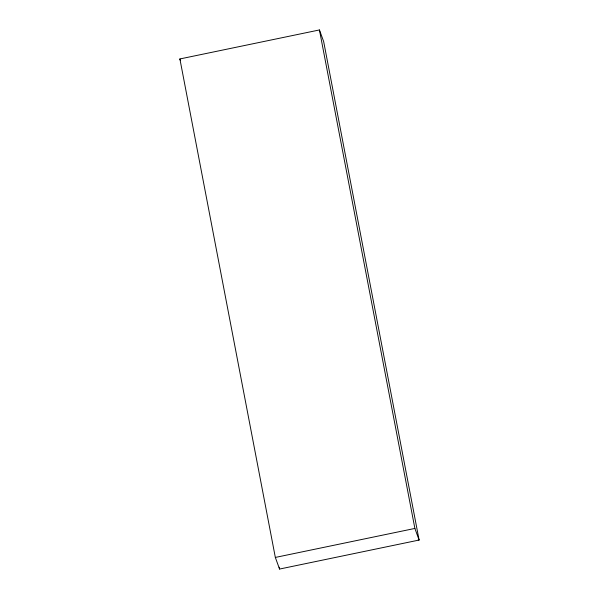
<?xml version="1.0" encoding="UTF-8"?>
<svg xmlns="http://www.w3.org/2000/svg" width="599" height="599" viewBox="0 0 599 599"><rect width="100%" height="100%" fill="white"/><g stroke="black" fill="none" stroke-linecap="round" stroke-linejoin="round"><path stroke-width="0.9" d="M179.895 58.949L319.439 29.95L323.662 41.563L419.105 540.051L279.561 569.05L275.338 557.437L179.895 58.949L180.494 60.604M275.338 557.437L414.882 528.438L419.105 540.051L418.199 539.677M319.439 29.95L414.882 528.438M279.209 567.216L279.561 569.05"/></g></svg>
